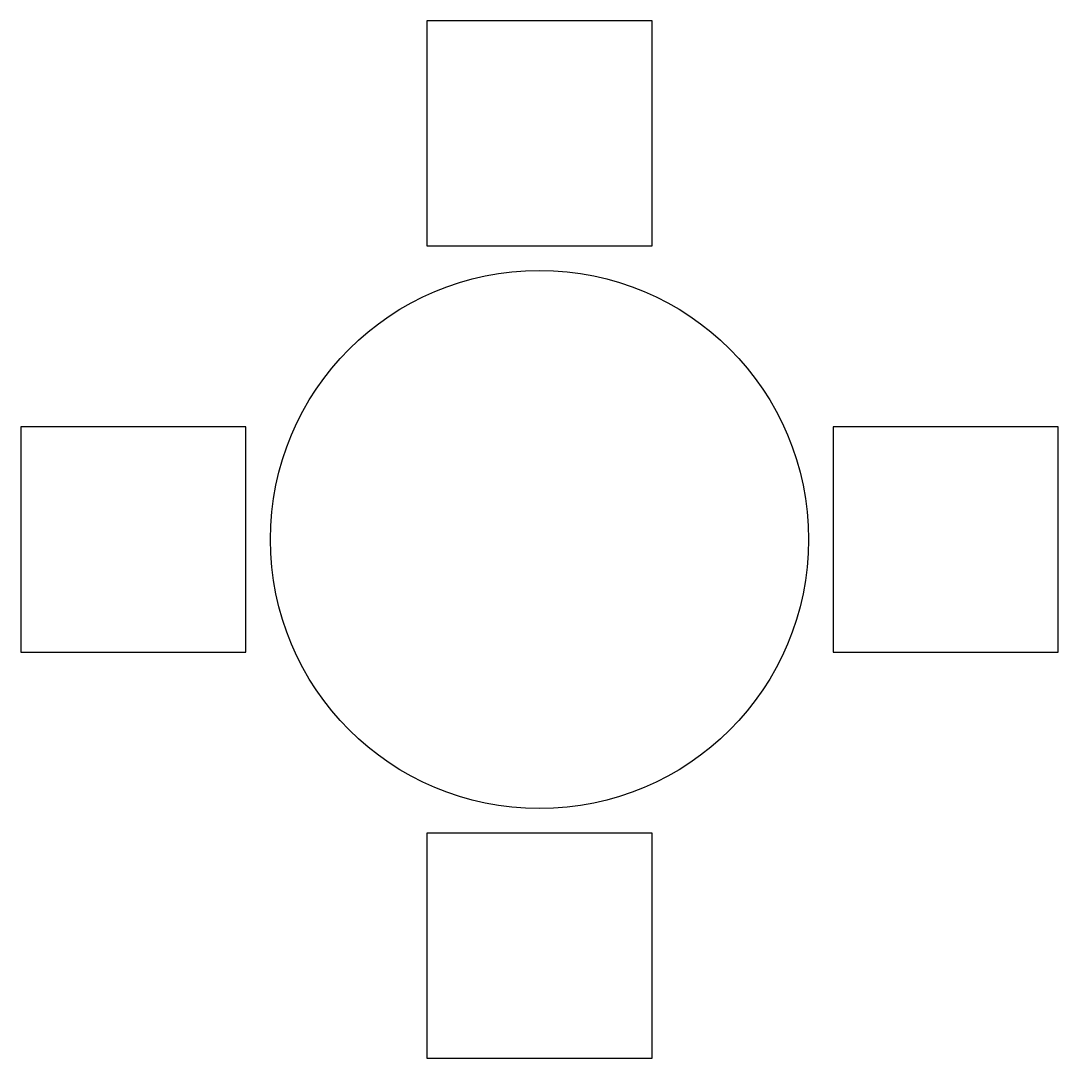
# Model space of a CAD drawing. Header units: millimetres. Extents: x -1060 to 1060, y -1060 to 1060.
import ezdxf

# ---------------------------------------------------------------- set-up
doc = ezdxf.new("R2010")
doc.units = ezdxf.units.MM

msp = doc.modelspace()

# ---------------------------------------------------------------- linework, layer by layer
for points in [[(-230, 600), (230, 600), (230, 1060), (-230, 1060)], [(-1060, -230), (-600, -230), (-600, 230), (-1060, 230)], [(600, -230), (1060, -230), (1060, 230), (600, 230)], [(-230, -1060), (230, -1060), (230, -600), (-230, -600)]]:
    msp.add_lwpolyline(points, close=True)
msp.add_circle((0, 0), 550)

doc.saveas('drawing.dxf')
